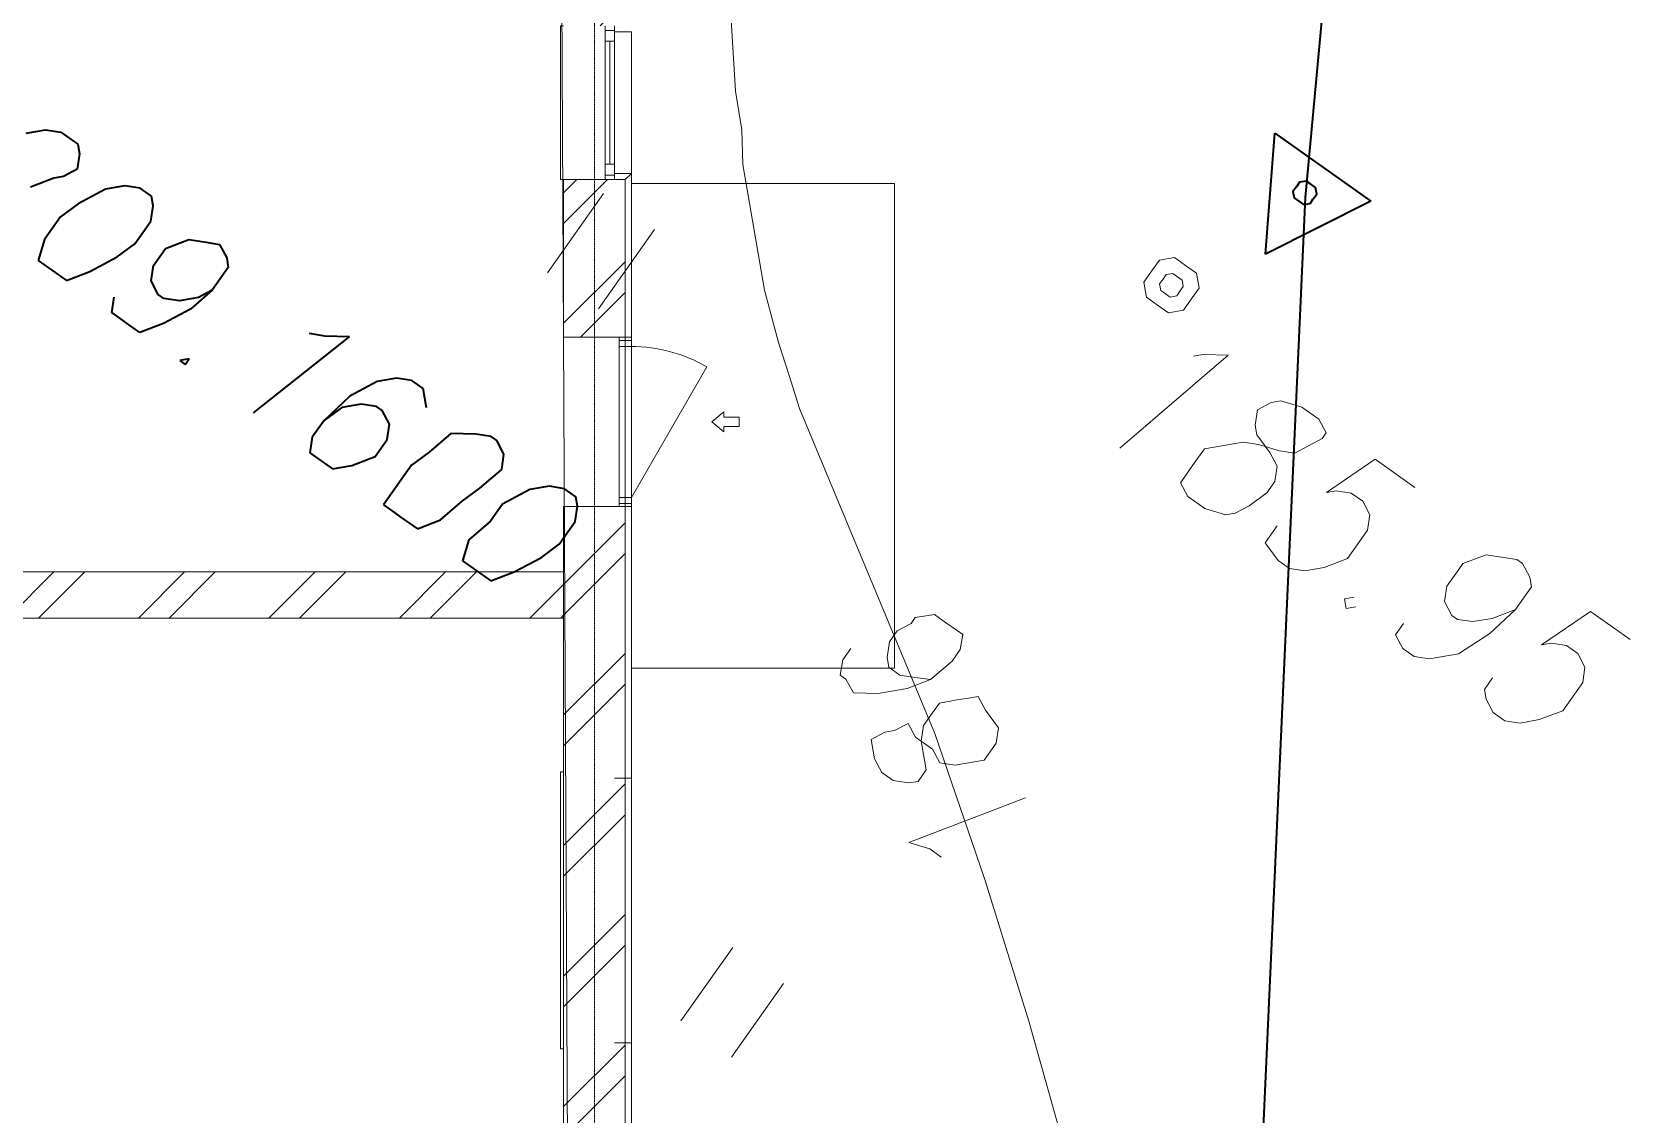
# Model space of a CAD drawing. Header units: millimetres. Extents: x -45570 to 57695, y -24100 to 57483.
# Drawn here: x 16344 to 26732, y 5527 to 12560 of the extents above; entities that cross this region are included whole.
import ezdxf

# ---------------------------------------------------------------- set-up
doc = ezdxf.new("R2010")
doc.units = ezdxf.units.MM
doc.linetypes.add('Осевая 12-2-2', pattern=[16, 12, -2, 0, -2])
for name, color, linetype, lineweight in [('A-DOOR', 8, 'Continuous', 9), ('A-FLOR', 8, 'Continuous', 9), ('A-GLAZ', 8, 'Continuous', 9), ('A-WALL', 8, 'Continuous', 18), ('A-WALL-PATT', 8, 'Continuous', 9), ('S-GRID', 8, 'Continuous', 9), ('НВК_ГП', 8, 'Continuous', 18), ('НВК_граница', 6, 'Continuous', 35), ('НВК_топо', 9, 'Continuous', 9)]:
    doc.layers.add(name, color=color, linetype=linetype, lineweight=lineweight)
pattern_1 = [(45, (0, 0), (-424.264, 424.264), []), (45, (0, 200), (-424.264, 424.264), [])]

# ---------------------------------------------------------------- blocks, each defined once
blk = doc.blocks.new('ТОПО')
at = {"layer": 'НВК_граница'}
for p, q in [((24623, 11483), (26187, 28597)), ((24623, 11483), (26187, 28597)), ((16307, 11902), (16432, 11924)), ((16432, 11924), (16532, 11908)), ((16532, 11908), (16642, 11830)), ((24363, 11115), (24422, 11902)), ((24363, 11115), (24422, 11902)), ((24422, 11902), (25048, 11459)), ((24422, 11902), (25048, 11459)), ((16653, 11767), (16638, 11668)), ((16642, 11830), (16653, 11767)), ((16638, 11668), (16549, 11620)), ((16486, 11610), (16335, 11551)), ((16549, 11620), (16486, 11610)), ((16822, 11538), (16644, 11443)), ((16947, 11559), (16822, 11538)), ((17047, 11544), (16947, 11559)), ((17121, 11492), (17047, 11544)), ((16644, 11443), (16529, 11358)), ((17116, 11329), (17131, 11429)), ((17131, 11429), (17121, 11492)), ((23846, -5689), (24623, 11483)), ((23846, -5689), (24623, 11483)), ((25048, 11459), (24363, 11115)), ((25048, 11459), (24363, 11115)), ((16529, 11358), (16425, 11211)), ((17012, 11182), (17116, 11329)), ((16425, 11211), (16384, 11075)), ((16897, 11098), (17012, 11182)), ((17185, 11115), (17211, 11152)), ((17211, 11152), (17363, 11210)), ((17363, 11210), (17463, 11195)), ((17463, 11195), (17562, 11179)), ((17562, 11179), (17610, 11091)), ((16384, 11075), (16457, 11023)), ((16457, 11023), (16494, 10997)), ((16719, 11003), (16897, 11098)), ((17118, 10942), (17133, 11041)), ((17133, 11041), (17185, 11115)), ((17620, 11028), (17516, 10881)), ((17610, 11091), (17620, 11028)), ((16494, 10997), (16568, 10945)), ((16568, 10945), (16719, 11003)), ((17165, 10853), (17118, 10942)), ((16862, 10736), (16877, 10836)), ((17202, 10827), (17165, 10853)), ((17302, 10812), (17202, 10827)), ((17427, 10833), (17302, 10812)), ((17516, 10881), (17375, 10759)), ((17516, 10881), (17427, 10833)), ((16899, 10710), (16862, 10736)), ((16972, 10658), (16899, 10710)), ((17375, 10759), (17198, 10664)), ((17046, 10606), (16972, 10658)), ((17198, 10664), (17046, 10606)), ((18146, 10601), (18246, 10585)), ((18408, 10581), (17782, 10085)), ((18246, 10585), (18408, 10581)), ((17366, 10435), (17304, 10424)), ((17304, 10424), (17340, 10398)), ((17340, 10398), (17366, 10435)), ((18588, 10288), (18410, 10193)), ((18713, 10310), (18588, 10288)), ((18813, 10294), (18713, 10310)), ((18887, 10242), (18813, 10294)), ((18410, 10193), (18243, 10035)), ((18897, 10179), (18887, 10242)), ((18358, 10119), (18243, 10035)), ((18484, 10141), (18358, 10119)), ((18583, 10126), (18484, 10141)), ((18620, 10100), (18583, 10126)), ((18668, 10011), (18620, 10100)), ((18908, 10117), (18897, 10179)), ((18243, 10035), (18165, 9925)), ((18652, 9911), (18668, 10011)), ((18165, 9925), (18150, 9825)), ((18574, 9801), (18652, 9911)), ((19066, 9950), (18925, 9829)), ((19229, 9945), (19066, 9950)), ((19328, 9930), (19229, 9945)), ((19365, 9904), (19328, 9930)), ((19412, 9815), (19365, 9904)), ((18150, 9825), (18187, 9799)), ((18187, 9799), (18223, 9773)), ((18223, 9773), (18297, 9721)), ((18423, 9742), (18574, 9801)), ((18925, 9829), (18810, 9744)), ((19397, 9715), (19412, 9815)), ((18297, 9721), (18423, 9742)), ((18810, 9744), (18706, 9597)), ((19256, 9594), (19397, 9715)), ((18706, 9597), (18628, 9487)), ((19141, 9510), (19256, 9594)), ((19581, 9585), (19403, 9490)), ((19707, 9607), (19581, 9585)), ((19806, 9591), (19707, 9607)), ((19880, 9539), (19806, 9591)), ((18628, 9487), (18702, 9435)), ((19000, 9389), (19141, 9510)), ((19403, 9490), (19325, 9380)), ((19875, 9377), (19891, 9477)), ((19891, 9477), (19880, 9539)), ((18702, 9435), (18738, 9409)), ((18738, 9409), (18849, 9330)), ((18849, 9330), (19000, 9389)), ((19325, 9380), (19184, 9259)), ((19771, 9230), (19875, 9377)), ((19184, 9259), (19143, 9122)), ((19479, 9050), (19656, 9145)), ((19656, 9145), (19771, 9230)), ((19143, 9122), (19217, 9070)), ((19217, 9070), (19253, 9044)), ((19253, 9044), (19327, 8992)), ((19327, 8992), (19479, 9050))]:
    blk.add_line(p, q, dxfattribs=at)
for points in [[(24563, 11554), (24541, 11523), (24549, 11481), (24579, 11460)], [(24563, 11554), (24541, 11523), (24549, 11481), (24579, 11460)], [(24657, 11570), (24627, 11591), (24584, 11584), (24563, 11554)], [(24657, 11570), (24627, 11591), (24584, 11584), (24563, 11554)], [(24673, 11476), (24695, 11506), (24688, 11548), (24657, 11570)], [(24673, 11476), (24695, 11506), (24688, 11548), (24657, 11570)], [(24579, 11460), (24609, 11438), (24652, 11445), (24673, 11476)], [(24579, 11460), (24609, 11438), (24652, 11445), (24673, 11476)]]:
    blk.add_lwpolyline(points, dxfattribs=at)
at = {"layer": 'НВК_топо'}
for p, q in [((19773, 16020), (19875, -4591)), ((20916, 12174), (20865, 13038)), ((20959, 11923), (20916, 12174)), ((20965, 11698), (20959, 11923)), ((21030, 11321), (20965, 11698)), ((19695, 10995), (20060, 11510)), ((20027, 10761), (20391, 11276)), ((21062, 11132), (21030, 11321)), ((21105, 10881), (21062, 11132)), ((21196, 10541), (21105, 10881)), ((21265, 10326), (21196, 10541)), ((24120, 10459), (23415, 9854)), ((23894, 10453), (23957, 10464)), ((23957, 10464), (24120, 10459)), ((21334, 10112), (21265, 10326)), ((22213, 7999), (21334, 10112)), ((24310, 10104), (24295, 10004)), ((24399, 10152), (24310, 10104)), ((24462, 10162), (24399, 10152)), ((24598, 10121), (24462, 10162)), ((24708, 10043), (24598, 10121)), ((24295, 10004), (24305, 9942)), ((24756, 9954), (24708, 10043)), ((23965, 9851), (24091, 9872)), ((24091, 9872), (24217, 9894)), ((24217, 9894), (24316, 9879)), ((24305, 9942), (24390, 9827)), ((24316, 9879), (24453, 9837)), ((24552, 9822), (24641, 9870)), ((24641, 9870), (24730, 9917)), ((24730, 9917), (24756, 9954)), ((23887, 9741), (23965, 9851)), ((24390, 9827), (24437, 9738)), ((24453, 9837), (24552, 9822)), ((25076, 9783), (24758, 9566)), ((25334, 9600), (25076, 9783)), ((23809, 9630), (23835, 9667)), ((23835, 9667), (23887, 9741)), ((24437, 9738), (24422, 9638)), ((23857, 9541), (23809, 9630)), ((24370, 9565), (24255, 9480)), ((24422, 9638), (24370, 9565)), ((24758, 9566), (24821, 9577)), ((24821, 9577), (24920, 9562)), ((24920, 9562), (24994, 9510)), ((23967, 9463), (23857, 9541)), ((24103, 9422), (23967, 9463)), ((24255, 9480), (24166, 9433)), ((24994, 9510), (25041, 9421)), ((24166, 9433), (24103, 9422)), ((24387, 9276), (24439, 9350)), ((25041, 9421), (25026, 9321)), ((24361, 9240), (24387, 9276)), ((25026, 9321), (24948, 9211)), ((24445, 9125), (24361, 9240)), ((24948, 9211), (24896, 9137)), ((25645, 9104), (25797, 9162)), ((25797, 9162), (25896, 9147)), ((25896, 9147), (25996, 9132)), ((24519, 9073), (24445, 9125)), ((24618, 9057), (24519, 9073)), ((24744, 9079), (24618, 9057)), ((24896, 9137), (24744, 9079)), ((25541, 8957), (25619, 9067)), ((25619, 9067), (25645, 9104)), ((25996, 9132), (26033, 9106)), ((26033, 9106), (26080, 9017)), ((25526, 8857), (25541, 8957)), ((26091, 8954), (25987, 8807)), ((26080, 9017), (26091, 8954)), ((24939, 8886), (24876, 8875)), ((24876, 8875), (24887, 8812)), ((25573, 8768), (25526, 8857)), ((22084, 8753), (22058, 8716)), ((22210, 8774), (22084, 8753)), ((22283, 8722), (22210, 8774)), ((24887, 8812), (24950, 8823)), ((25610, 8742), (25573, 8768)), ((25710, 8727), (25610, 8742)), ((25835, 8748), (25710, 8727)), ((25987, 8807), (25820, 8649)), ((25987, 8807), (25835, 8748)), ((26474, 8793), (26156, 8577)), ((26732, 8611), (26474, 8793)), ((21969, 8668), (21917, 8595)), ((22058, 8716), (21969, 8668)), ((22357, 8670), (22283, 8722)), ((22394, 8644), (22357, 8670)), ((22378, 8545), (22394, 8644)), ((25207, 8641), (25259, 8715)), ((25255, 8552), (25207, 8641)), ((25820, 8649), (25616, 8517)), ((21666, 8552), (21614, 8478)), ((21917, 8595), (21902, 8495)), ((22326, 8471), (22378, 8545)), ((25328, 8500), (25255, 8552)), ((26156, 8577), (26219, 8588)), ((26219, 8588), (26318, 8573)), ((26318, 8573), (26392, 8520)), ((26392, 8520), (26439, 8432)), ((21614, 8478), (21598, 8379)), ((21902, 8495), (21913, 8432)), ((21913, 8432), (21986, 8380)), ((22185, 8350), (22326, 8471)), ((25428, 8485), (25328, 8500)), ((25616, 8517), (25428, 8485)), ((26439, 8432), (26424, 8332)), ((21598, 8379), (21635, 8353)), ((21635, 8353), (21683, 8264)), ((21986, 8380), (22086, 8365)), ((22034, 8292), (22185, 8350)), ((22086, 8365), (22185, 8350)), ((25785, 8287), (25837, 8361)), ((26424, 8332), (26346, 8222)), ((21683, 8264), (21845, 8259)), ((21845, 8259), (22034, 8292)), ((22244, 8198), (22369, 8220)), ((22369, 8220), (22432, 8230)), ((22432, 8230), (22495, 8241)), ((22495, 8241), (22542, 8152)), ((25796, 8224), (25785, 8287)), ((25843, 8136), (25796, 8224)), ((26346, 8222), (26294, 8148)), ((22140, 8051), (22192, 8125)), ((22192, 8125), (22244, 8198)), ((22542, 8152), (22627, 8037)), ((25917, 8083), (25843, 8136)), ((26294, 8148), (26142, 8090)), ((21888, 8008), (21799, 7960)), ((21951, 8019), (21888, 8008)), ((22040, 8066), (21951, 8019)), ((22087, 7977), (22040, 8066)), ((22124, 7951), (22140, 8051)), ((22537, 7052), (22213, 7999)), ((22627, 8037), (22612, 7938)), ((26017, 8068), (25917, 8083)), ((26142, 8090), (26017, 8068)), ((21799, 7960), (21821, 7835)), ((22198, 7899), (22087, 7977)), ((22146, 7826), (22124, 7951)), ((22245, 7810), (22198, 7899)), ((22586, 7901), (22533, 7827)), ((22612, 7938), (22586, 7901)), ((21821, 7835), (21868, 7746)), ((22157, 7763), (22146, 7826)), ((22345, 7795), (22245, 7810)), ((22408, 7806), (22345, 7795)), ((22533, 7827), (22408, 7806)), ((21868, 7746), (21942, 7694)), ((21942, 7694), (22042, 7679)), ((22042, 7679), (22104, 7689)), ((22104, 7689), (22157, 7763)), ((22043, 7291), (22802, 7582)), ((22180, 7250), (22043, 7291)), ((22253, 7197), (22180, 7250)), ((22824, 6131), (22537, 7052)), ((20561, 6132), (20899, 6610)), ((20892, 5897), (21230, 6376)), ((23894, 2337), (22824, 6131))]:
    blk.add_line(p, q, dxfattribs=at)
for points in [[(23842, 11042), (23771, 11093), (23673, 11076), (23622, 11005)], [(23880, 10822), (23930, 10894), (23913, 10992), (23842, 11042)], [(23622, 11005), (23572, 10934), (23589, 10835), (23660, 10785)], [(23696, 10953), (23674, 10922), (23681, 10880), (23712, 10858)], [(23790, 10969), (23760, 10990), (23717, 10983), (23696, 10953)], [(23806, 10875), (23828, 10905), (23821, 10947), (23790, 10969)], [(23660, 10785), (23731, 10734), (23829, 10751), (23880, 10822)], [(23712, 10858), (23742, 10837), (23785, 10844), (23806, 10875)]]:
    blk.add_lwpolyline(points, dxfattribs=at)
blk = doc.blocks.new('INT 19 Дверь входная одностворчатая с остеклением - 1100 х 2480 ОС-Сверху 2-1581826-ГП')
at = {"layer": 'A-DOOR', "lineweight": 18}
for p, q in [((-30, 940), (-30, 842)), ((-30, 940), (0, 940)), ((0, 940), (30, 940)), ((30, 940), (30, 842)), ((-65, 842), (0, 764)), ((-30, 842), (-65, 842)), ((65, 842), (0, 764)), ((30, 842), (65, 842)), ((490, 240), (-359, 730))]:
    blk.add_line(p, q, dxfattribs=at)
at = {"layer": 'A-DOOR'}
for p, q in [((-550, 240), (-530, 240)), ((-550, 240), (-550, 160)), ((-530, 160), (-530, 240)), ((-530, 240), (-490, 240)), ((-530, 160), (-530, 240)), ((-490, 240), (490, 240)), ((-490, 240), (-490, 160)), ((530, 240), (490, 240)), ((490, 240), (490, 160)), ((530, 240), (550, 240)), ((530, 160), (530, 240)), ((530, 160), (530, 240)), ((550, 240), (550, 160)), ((-550, 160), (-530, 160)), ((-490, 160), (-530, 160)), ((-490, 160), (490, 160)), ((490, 160), (530, 160)), ((530, 160), (550, 160))]:
    blk.add_line(p, q, dxfattribs=at)
blk.add_arc((490, 240), 980, 150, 180, dxfattribs=at)
blk = doc.blocks.new('INT 20 Окно Прямоугольник 1ст - INT 20 Окно Прямоугольник 1ст 1000-3000h-1568821-ГП')
at = {"layer": 'A-GLAZ'}
for p, q in [((460, 240), (-460, 240)), ((-500, 130), (-400, 130)), ((-470, 130), (-500, 130)), ((-470, 70), (-470, 130)), ((-400, 130), (-470, 130)), ((-470, 130), (-470, 70)), ((400, 130), (500, 130)), ((470, 130), (400, 130)), ((500, 130), (470, 130)), ((470, 130), (470, 70)), ((470, 70), (470, 130)), ((-500, 70), (-470, 70)), ((-400, 70), (-500, 70)), ((-470, 70), (-400, 70)), ((500, 70), (400, 70)), ((400, 70), (470, 70)), ((470, 70), (500, 70)), ((-500, -200), (-500, -220)), ((500, -220), (500, -200)), ((-500, -220), (500, -220))]:
    blk.add_line(p, q, dxfattribs=at)
blk = doc.blocks.new('INT 20 Откосы окон снаружи Прямоугольник - INT 20 Откосы окон снаружи Прямоугольник-1566574-ГП')
at = {"layer": 'A-WALL', "lineweight": 18}
for p, q in [((-477, 30), (-477, -80)), ((443, -80), (443, 30))]:
    blk.add_line(p, q, dxfattribs=at)
blk = doc.blocks.new('INT 20 Створка - 05_ Правое поворотно-откидное-1566575-ГП')
at = {"layer": 'A-GLAZ'}
for p, q in [((400, 30), (-400, 30)), ((-400, 30), (-400, -30)), ((400, 30), (-400, 30)), ((-400, 30), (-400, -30)), ((400, -30), (400, 30)), ((400, -30), (400, 30)), ((-400, 0), (400, 0)), ((-400, -30), (400, -30)), ((-400, -30), (400, -30))]:
    blk.add_line(p, q, dxfattribs=at)
blk = doc.blocks.new('INT 20 Окно Прямоугольник 1ст - INT 20 Окно Прямоугольник 1ст 1800-750h-1568830-ГП')
at = {"layer": 'A-GLAZ'}
for p, q in [((-900, -200), (-900, -220)), ((900, -220), (900, -200)), ((-900, -220), (900, -220))]:
    blk.add_line(p, q, dxfattribs=at)
blk = doc.blocks.new('INT 20 Откосы окон снаружи Прямоугольник - INT 20 Откосы окон снаружи Прямоугольник-1566578-ГП')
at = {"layer": 'A-WALL', "lineweight": 18}
for p, q in [((-877, 30), (-877, -80)), ((843, -80), (843, 30))]:
    blk.add_line(p, q, dxfattribs=at)
blk = doc.blocks.new('ГП01')
at = {"layer": 'A-WALL-PATT', "lineweight": 9}
h = blk.add_hatch(dxfattribs=at)
h.set_pattern_fill('FP_2', color=256, style=0, pattern_type=2)
h.set_pattern_definition(pattern_1)
h.paths.add_polyline_path([(22129, 5973), (22368, 5973), (22368, 14148), (21968, 14148), (21968, 5973)])
h.paths.add_polyline_path([(21968, 15248), (22368, 15248), (22368, 16273), (21968, 16273), (21968, 16199)])
h.paths.add_polyline_path([(21968, 17273), (22368, 17273), (22368, 18673), (21968, 18673), (21968, 17806)])
h = blk.add_hatch(dxfattribs=at)
h.set_pattern_fill('FP_2', color=256, style=0, pattern_type=2)
h.set_pattern_definition(pattern_1)
h.paths.add_polyline_path([(21968, 13423), (21968, 13723), (16768, 13723), (16768, 13423), (21278, 13423)])
h.paths.add_polyline_path([(15868, 13423), (15868, 13723), (14868, 13723), (14868, 13423)])
at = {"layer": 'A-FLOR'}
for p, q in [((24118, 16248), (22408, 16248)), ((24118, 13098), (24118, 16248)), ((22408, 13098), (24118, 13098))]:
    blk.add_line(p, q, dxfattribs=at)
at = {"layer": 'A-WALL', "lineweight": 18}
for p, q in [((22408, 16313), (22368, 16273)), ((22408, 15248), (22408, 16313)), ((21968, 16273), (21968, 15248)), ((22368, 16273), (21968, 16273)), ((22368, 15248), (22368, 16273)), ((21968, 15248), (22408, 15248)), ((21968, 14148), (21968, 5973)), ((22408, 14148), (21968, 14148)), ((22368, 5573), (22368, 14148)), ((22408, 5533), (22408, 14148)), ((21968, 13723), (16768, 13723)), ((16768, 13423), (21968, 13423))]:
    blk.add_line(p, q, dxfattribs=at)
at = {"layer": 'A-WALL'}
for p, q in [((22328, 15248), (22328, 14148)), ((22368, 15248), (22368, 14148)), ((22408, 15248), (22408, 14148))]:
    blk.add_line(p, q, dxfattribs=at)
at = {"layer": 'S-GRID', "color": 251, "linetype": 'Осевая 12-2-2', "true_color": 0x646464}
blk.add_line((22168, 22575), (22168, 1031), dxfattribs=at)
at = {"layer": 'A-DOOR', "lineweight": 18, "rotation": 269.9999999999999}
blk.add_blockref('INT 19 Дверь входная одностворчатая с остеклением - 1100 х 2480 ОС-Сверху 2-1581826-ГП', (22168, 14698), dxfattribs=at)
at = {"layer": 'A-GLAZ', "rotation": 269.9999999999999}
for name, p in [('INT 20 Окно Прямоугольник 1ст - INT 20 Окно Прямоугольник 1ст 1000-3000h-1568821-ГП', (22168, 16773)), ('INT 20 Створка - 05_ Правое поворотно-откидное-1566575-ГП', (22268, 16773)), ('INT 20 Окно Прямоугольник 1ст - INT 20 Окно Прямоугольник 1ст 1800-750h-1568830-ГП', (22168, 11523))]:
    blk.add_blockref(name, p, dxfattribs=at)
at = {"layer": 'A-WALL', "lineweight": 18, "rotation": 269.9999999999999}
for name, p in [('INT 20 Откосы окон снаружи Прямоугольник - INT 20 Откосы окон снаружи Прямоугольник-1566574-ГП', (22378, 16756)), ('INT 20 Откосы окон снаружи Прямоугольник - INT 20 Откосы окон снаружи Прямоугольник-1566578-ГП', (22378, 11506))]:
    blk.add_blockref(name, p, dxfattribs=at)

msp = doc.modelspace()

# ---------------------------------------------------------------- block references
at = {"layer": 'НВК_ГП'}
msp.add_blockref('ГП01', (-2168, -4673), dxfattribs=at)
at = {"layer": 'НВК_топо'}
msp.add_blockref('ТОПО', (0, 0), dxfattribs=at)

doc.saveas('drawing.dxf')
